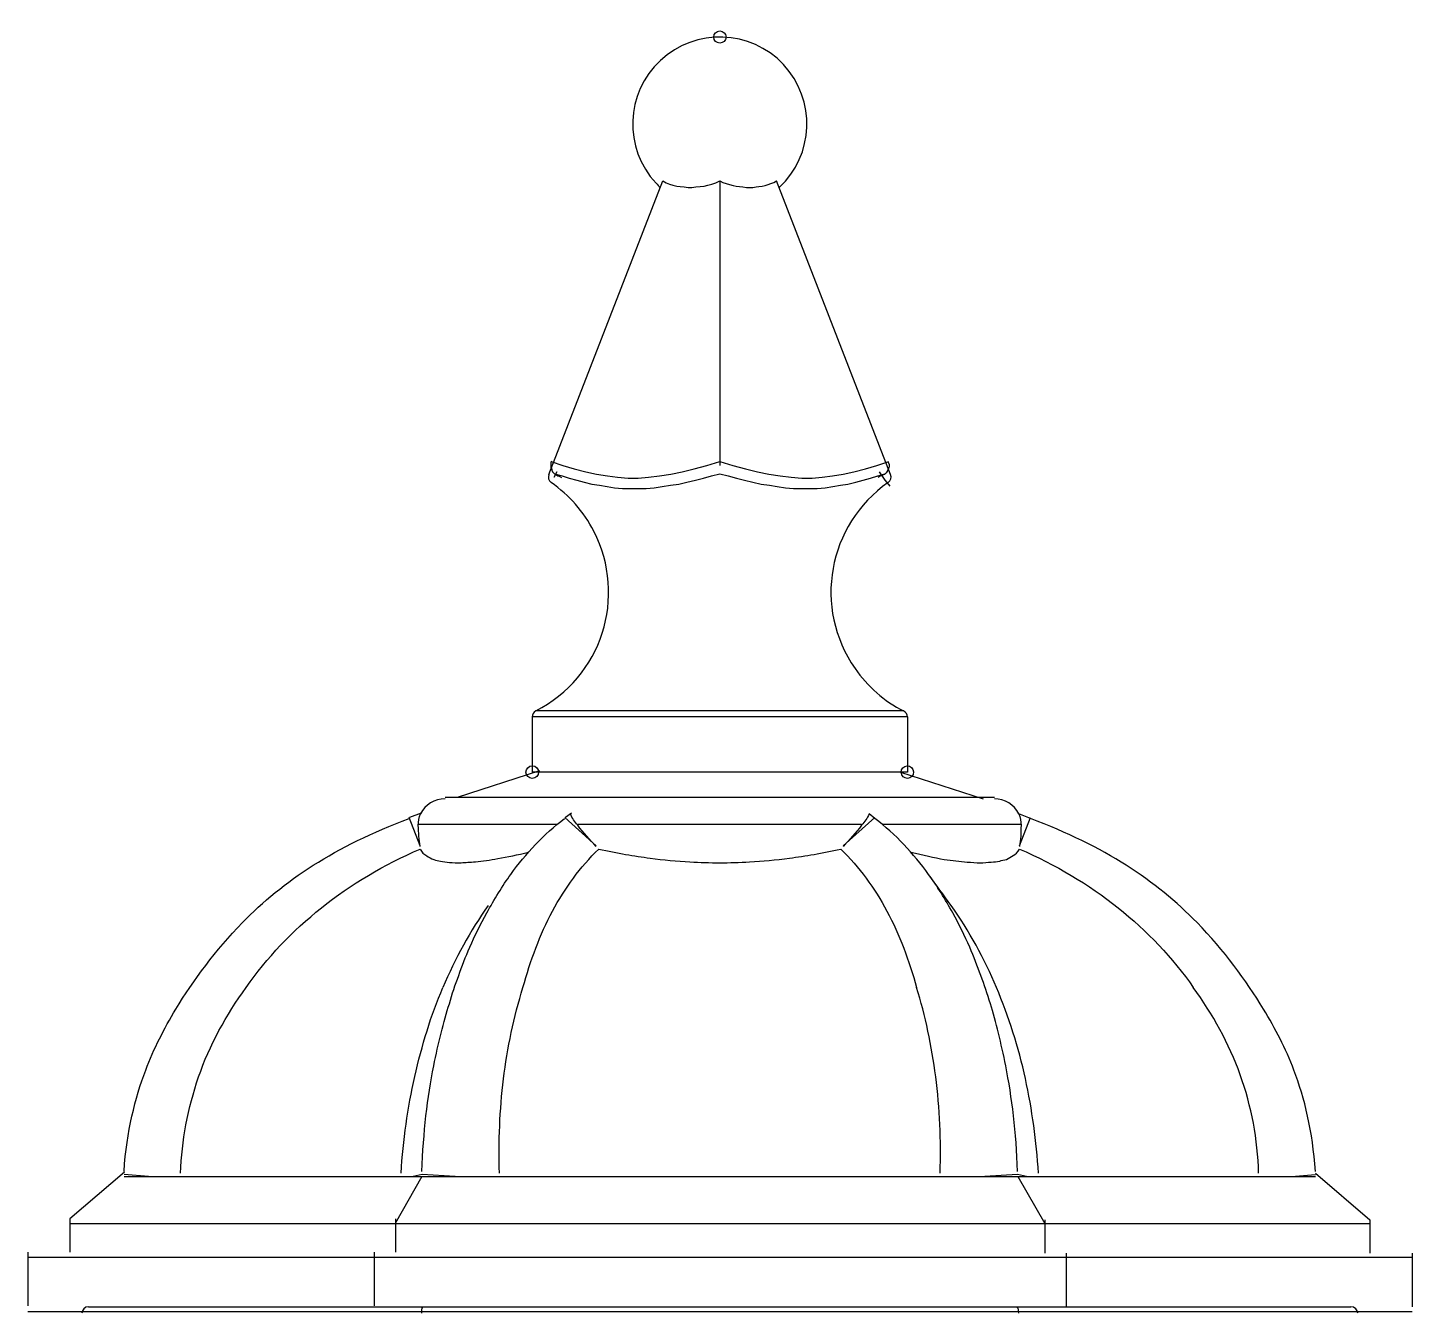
# Model space of a CAD drawing. Extents: x 0 to 163, y 0 to 482.
# Drawn here: x 16.41 to 36.59, y 463.69 to 482.41 of the extents above; entities that cross this region are included whole.
import ezdxf

# ---------------------------------------------------------------- set-up
doc = ezdxf.new("R2010")
doc.units = 0
doc.layers.add('LIVELLO_1', color=160, linetype='Continuous')

# ---------------------------------------------------------------- blocks, each defined once
blk = doc.blocks.new('AI9-BLK1')
at = {"layer": 'LIVELLO_1', "color": 7}
for p, q in [((-57.43, 234.599), (-55.767, 238.878)), ((-54.938, 238.878), (-54.938, 234.734)), ((-52.45, 234.599), (-54.113, 238.878)), ((-57.352, 234.562), (-57.309, 234.644)), ((-57.674, 231.071), (-57.674, 230.267)), ((-52.206, 231.071), (-57.674, 231.071)), ((-52.26, 231.158), (-57.62, 231.158)), ((-52.206, 231.071), (-52.206, 230.267)), ((-57.566, 230.288), (-58.764, 229.898)), ((-52.206, 230.267), (-57.674, 230.267)), ((-52.304, 230.267), (-57.577, 230.267)), ((-52.304, 230.267), (-51.103, 229.877)), ((-50.937, 229.898), (-58.938, 229.898)), ((-59.304, 229.195), (-59.463, 229.607)), ((-59.456, 229.609), (-59.287, 229.674)), ((-56.738, 229.195), (-57.197, 229.607)), ((-57.186, 229.609), (-57.101, 229.674)), ((-52.678, 229.607), (-53.139, 229.195)), ((-52.68, 229.591), (-52.764, 229.658)), ((-50.413, 229.591), (-50.583, 229.658)), ((-50.57, 229.195), (-50.413, 229.607)), ((-59.327, 229.509), (-57.312, 229.509)), ((-57.007, 229.509), (-52.872, 229.509)), ((-52.562, 229.509), (-50.547, 229.509)), ((-63.612, 224.442), (-64.406, 223.764)), ((-63.263, 224.38), (-63.615, 224.407)), ((-63.615, 224.38), (-46.259, 224.38)), ((-59.278, 224.38), (-59.67, 223.695)), ((-59.276, 224.407), (-59.404, 224.38)), ((-58.795, 224.38), (-59.276, 224.407)), ((-50.599, 224.407), (-51.078, 224.38)), ((-50.472, 224.38), (-50.599, 224.407)), ((-50.596, 224.38), (-50.202, 223.695)), ((-46.608, 224.38), (-46.261, 224.407)), ((-46.259, 224.428), (-45.469, 223.748)), ((-64.406, 223.764), (-64.406, 223.276)), ((-59.662, 223.764), (-59.662, 223.276)), ((-50.205, 223.748), (-50.205, 223.262)), ((-45.469, 223.748), (-45.469, 223.262)), ((-64.406, 223.695), (-45.469, 223.695)), ((-65.022, 223.276), (-65.022, 222.495)), ((-65.022, 223.202), (-44.849, 223.202)), ((-59.975, 223.276), (-59.975, 222.495)), ((-49.893, 223.262), (-49.893, 222.481)), ((-44.849, 223.262), (-44.849, 222.481)), ((-65.022, 222.412), (-44.849, 222.412)), ((-64.136, 222.481), (-45.744, 222.481))]:
    blk.add_line(p, q, dxfattribs=at)
for points in [[(-55.767, 238.878), (-55.72, 238.846), (-55.673, 238.83), (-55.621, 238.816), (-55.567, 238.8), (-55.516, 238.793), (-55.458, 238.788), (-55.4, 238.781), (-55.344, 238.781), (-55.286, 238.788), (-55.227, 238.793), (-55.168, 238.8), (-55.111, 238.816), (-55.055, 238.83), (-54.997, 238.846), (-54.938, 238.878), (-54.892, 238.853), (-54.845, 238.839), (-54.798, 238.825), (-54.746, 238.811), (-54.699, 238.8), (-54.652, 238.793), (-54.603, 238.788), (-54.551, 238.781), (-54.504, 238.781), (-54.457, 238.781), (-54.41, 238.788), (-54.368, 238.793), (-54.319, 238.8), (-54.276, 238.811), (-54.234, 238.825), (-54.193, 238.839), (-54.151, 238.853), (-54.113, 238.878)], [(-57.387, 234.789), (-57.401, 234.782), (-57.401, 234.761), (-57.401, 234.748), (-57.401, 234.729), (-57.401, 234.713), (-57.401, 234.697), (-57.387, 234.679), (-57.387, 234.665), (-57.376, 234.638), (-57.361, 234.624), (-57.338, 234.603), (-57.316, 234.596), (-57.296, 234.583), (-57.277, 234.576), (-57.244, 234.555)], [(-57.396, 234.789), (-57.224, 234.732), (-57.059, 234.681), (-56.89, 234.64), (-56.733, 234.605), (-56.577, 234.58), (-56.43, 234.56), (-56.273, 234.546), (-56.13, 234.546), (-55.975, 234.56), (-55.816, 234.58), (-55.653, 234.605), (-55.487, 234.64), (-55.311, 234.681), (-55.129, 234.732), (-54.936, 234.789)], [(-54.936, 234.789), (-54.751, 234.732), (-54.563, 234.681), (-54.39, 234.64), (-54.223, 234.605), (-54.059, 234.58), (-53.9, 234.56), (-53.744, 234.546), (-53.594, 234.546), (-53.446, 234.56), (-53.296, 234.58), (-53.141, 234.605), (-52.985, 234.64), (-52.817, 234.681), (-52.651, 234.732), (-52.477, 234.789)], [(-52.49, 234.789), (-52.49, 234.782), (-52.475, 234.761), (-52.47, 234.748), (-52.47, 234.729), (-52.47, 234.713), (-52.475, 234.697), (-52.49, 234.679), (-52.49, 234.665), (-52.503, 234.638), (-52.513, 234.624), (-52.541, 234.603), (-52.56, 234.596), (-52.579, 234.583), (-52.602, 234.576), (-52.631, 234.555)], [(-52.618, 234.638), (-52.532, 234.516), (-52.506, 234.484), (-52.461, 234.429)], [(-57.345, 234.61), (-57.237, 234.58), (-57.132, 234.546), (-57.023, 234.516), (-56.915, 234.491), (-56.803, 234.461), (-56.693, 234.447), (-56.582, 234.427), (-56.472, 234.408), (-56.355, 234.399), (-56.242, 234.395), (-56.125, 234.395), (-56.011, 234.399), (-55.893, 234.408), (-55.778, 234.427), (-55.659, 234.447), (-55.536, 234.461), (-55.417, 234.491), (-55.295, 234.516), (-55.176, 234.546), (-55.06, 234.58), (-54.936, 234.61)], [(-54.936, 234.61), (-54.818, 234.58), (-54.697, 234.546), (-54.577, 234.516), (-54.457, 234.491), (-54.338, 234.461), (-54.216, 234.447), (-54.101, 234.427), (-53.981, 234.408), (-53.864, 234.399), (-53.748, 234.395), (-53.632, 234.395), (-53.519, 234.399), (-53.404, 234.408), (-53.291, 234.427), (-53.182, 234.447), (-53.072, 234.461), (-52.958, 234.491), (-52.848, 234.516), (-52.743, 234.546), (-52.637, 234.58), (-52.532, 234.61)], [(-52.286, 230.267), (-54.938, 230.267), (-57.593, 230.267)]]:
    blk.add_lwpolyline(points, dxfattribs=at)
blk.add_circle((-57.671, 230.267), 0.0916, dxfattribs=at)
blk.add_circle((-57.671, 230.267), 0.0916, dxfattribs=at)
for centre, major_axis, ratio in [((-54.937, 240.971), (0.0904, 0), 0.986757), ((-52.206, 230.267), (0.0023, -0.0916), 0.97431)]:
    blk.add_ellipse(centre, major_axis=major_axis, ratio=ratio, dxfattribs=at)
for points, knots in [([(-54.073, 238.781), (-53.562, 239.253), (-53.531, 240.055), (-54.012, 240.571), (-54.488, 241.079), (-55.29, 241.107), (-55.804, 240.63), (-56.317, 240.154), (-56.346, 239.352), (-55.867, 238.843), (-55.848, 238.82), (-55.827, 238.8), (-55.804, 238.781)], [0, 0, 0, 0, 1, 1, 1, 2, 2, 2, 3, 3, 3, 4, 4, 4, 4]), ([(-57.62, 231.158), (-56.658, 231.648), (-56.282, 232.821), (-56.774, 233.774), (-56.92, 234.058), (-57.134, 234.301), (-57.394, 234.484)], [0, 0, 0, 0, 1, 1, 1, 2, 2, 2, 2]), ([(-52.485, 234.484), (-53.367, 233.868), (-53.587, 232.658), (-52.967, 231.777), (-52.787, 231.515), (-52.544, 231.3), (-52.26, 231.158)], [0, 0, 0, 0, 1, 1, 1, 2, 2, 2, 2]), ([(-63.619, 224.453), (-63.578, 225.039), (-63.458, 225.518), (-63.303, 225.926), (-63.184, 226.247), (-63.035, 226.526), (-62.864, 226.815), (-62.607, 227.234), (-62.285, 227.676), (-61.893, 228.075), (-61.3, 228.684), (-60.545, 229.188), (-59.465, 229.591)], [0, 0, 0, 0, 1, 1, 1, 2, 2, 2, 3, 3, 3, 4, 4, 4, 4]), ([(-51.568, 228.324), (-51.678, 228.476), (-51.785, 228.622), (-51.896, 228.778), (-52.119, 229.08), (-52.374, 229.362), (-52.68, 229.591)], [0, 0, 0, 0, 1, 1, 1, 2, 2, 2, 2]), ([(-46.261, 224.453), (-46.301, 225.039), (-46.418, 225.518), (-46.574, 225.926), (-46.695, 226.247), (-46.843, 226.526), (-47.015, 226.815), (-47.273, 227.234), (-47.591, 227.676), (-47.986, 228.075), (-48.579, 228.684), (-49.334, 229.188), (-50.413, 229.591)], [0, 0, 0, 0, 1, 1, 1, 2, 2, 2, 3, 3, 3, 4, 4, 4, 4]), ([(-61.839, 227.131), (-61.541, 227.562), (-61.164, 227.956), (-60.744, 228.29), (-60.312, 228.638), (-59.829, 228.92), (-59.306, 229.147)], [0, 0, 0, 0, 1, 1, 1, 2, 2, 2, 2]), ([(-59.306, 229.147), (-59.281, 229.099), (-59.25, 229.069), (-59.207, 229.048), (-59.18, 229.023), (-59.144, 229.009), (-59.106, 228.995), (-59.073, 228.984), (-59.041, 228.975), (-59.008, 228.97), (-58.966, 228.961), (-58.923, 228.957), (-58.879, 228.952), (-58.822, 228.947), (-58.766, 228.947), (-58.708, 228.947), (-58.643, 228.952), (-58.574, 228.957), (-58.499, 228.961), (-58.396, 228.97), (-58.285, 228.984), (-58.173, 229.009), (-58.03, 229.034), (-57.887, 229.064), (-57.725, 229.099)], [0, 0, 0, 0, 1, 1, 1, 2, 2, 2, 3, 3, 3, 4, 4, 4, 5, 5, 5, 6, 6, 6, 7, 7, 7, 8, 8, 8, 8]), ([(-57.806, 227.131), (-57.697, 227.523), (-57.56, 227.898), (-57.376, 228.244), (-57.195, 228.576), (-56.972, 228.888), (-56.702, 229.147)], [0, 0, 0, 0, 1, 1, 1, 2, 2, 2, 2]), ([(-56.702, 229.147), (-56.423, 229.083), (-56.188, 229.048), (-55.952, 229.014), (-55.757, 228.989), (-55.563, 228.97), (-55.373, 228.961), (-55.227, 228.952), (-55.084, 228.947), (-54.938, 228.947), (-54.795, 228.947), (-54.652, 228.952), (-54.504, 228.961), (-54.317, 228.97), (-54.12, 228.989), (-53.925, 229.014), (-53.688, 229.048), (-53.451, 229.083), (-53.177, 229.147)], [0, 0, 0, 0, 1, 1, 1, 2, 2, 2, 3, 3, 3, 4, 4, 4, 5, 5, 5, 6, 6, 6, 6]), ([(-53.177, 229.147), (-52.907, 228.888), (-52.684, 228.576), (-52.503, 228.244), (-52.318, 227.898), (-52.179, 227.523), (-52.072, 227.131)], [0, 0, 0, 0, 1, 1, 1, 2, 2, 2, 2]), ([(-52.154, 229.099), (-51.971, 229.06), (-51.819, 229.023), (-51.669, 228.995), (-51.554, 228.982), (-51.441, 228.966), (-51.335, 228.957), (-51.27, 228.952), (-51.208, 228.947), (-51.143, 228.947), (-51.094, 228.947), (-51.037, 228.952), (-50.984, 228.957), (-50.943, 228.957), (-50.901, 228.966), (-50.861, 228.97), (-50.829, 228.982), (-50.798, 228.989), (-50.762, 228.995), (-50.733, 229.014), (-50.697, 229.03), (-50.666, 229.053), (-50.63, 229.069), (-50.599, 229.099), (-50.57, 229.147)], [0, 0, 0, 0, 1, 1, 1, 2, 2, 2, 3, 3, 3, 4, 4, 4, 5, 5, 5, 6, 6, 6, 7, 7, 7, 8, 8, 8, 8]), ([(-50.57, 229.147), (-50.05, 228.92), (-49.567, 228.638), (-49.135, 228.29), (-48.715, 227.956), (-48.338, 227.562), (-48.04, 227.131)], [0, 0, 0, 0, 1, 1, 1, 2, 2, 2, 2]), ([(-59.278, 224.453), (-59.259, 225.028), (-59.198, 225.525), (-59.106, 225.992), (-59.041, 226.318), (-58.959, 226.631), (-58.879, 226.895), (-58.837, 227.037), (-58.795, 227.17), (-58.743, 227.305), (-58.694, 227.44), (-58.643, 227.578), (-58.579, 227.717), (-58.511, 227.882), (-58.426, 228.049), (-58.334, 228.217), (-58.227, 228.411), (-58.1, 228.613), (-57.985, 228.778)], [0, 0, 0, 0, 1, 1, 1, 2, 2, 2, 3, 3, 3, 4, 4, 4, 5, 5, 5, 6, 6, 6, 6]), ([(-50.601, 224.453), (-50.619, 225.028), (-50.681, 225.525), (-50.773, 225.992), (-50.838, 226.318), (-50.915, 226.631), (-50.997, 226.895), (-51.042, 227.037), (-51.084, 227.17), (-51.136, 227.305), (-51.185, 227.44), (-51.234, 227.578), (-51.297, 227.717), (-51.371, 227.882), (-51.452, 228.049), (-51.544, 228.217), (-51.652, 228.411), (-51.776, 228.613), (-51.896, 228.778)], [0, 0, 0, 0, 1, 1, 1, 2, 2, 2, 3, 3, 3, 4, 4, 4, 5, 5, 5, 6, 6, 6, 6]), ([(-62.794, 224.428), (-62.78, 224.898), (-62.688, 225.372), (-62.533, 225.828), (-62.372, 226.29), (-62.132, 226.73), (-61.839, 227.131)], [0, 0, 0, 0, 1, 1, 1, 2, 2, 2, 2]), ([(-59.583, 224.428), (-59.552, 224.909), (-59.487, 225.376), (-59.381, 225.834), (-59.283, 226.288), (-59.144, 226.726), (-58.972, 227.131)], [0, 0, 0, 0, 1, 1, 1, 2, 2, 2, 2]), ([(-58.15, 224.428), (-58.164, 224.891), (-58.144, 225.344), (-58.091, 225.8), (-58.032, 226.251), (-57.94, 226.703), (-57.806, 227.131)], [0, 0, 0, 0, 1, 1, 1, 2, 2, 2, 2]), ([(-51.729, 224.428), (-51.713, 224.909), (-51.734, 225.372), (-51.792, 225.832), (-51.852, 226.281), (-51.942, 226.721), (-52.072, 227.131)], [0, 0, 0, 0, 1, 1, 1, 2, 2, 2, 2]), ([(-50.296, 224.428), (-50.324, 224.891), (-50.388, 225.349), (-50.486, 225.805), (-50.587, 226.258), (-50.728, 226.707), (-50.908, 227.131)], [0, 0, 0, 0, 1, 1, 1, 2, 2, 2, 2]), ([(-47.089, 224.428), (-47.099, 224.92), (-47.192, 225.401), (-47.357, 225.86), (-47.521, 226.313), (-47.756, 226.742), (-48.04, 227.131)], [0, 0, 0, 0, 1, 1, 1, 2, 2, 2, 2])]:
    blk.add_open_spline(points, degree=3, knots=knots, dxfattribs=at)
for points in [[(-57.43, 234.599), (-57.446, 234.56), (-57.432, 234.514), (-57.394, 234.484)], [(-52.485, 234.484), (-52.445, 234.514), (-52.43, 234.56), (-52.45, 234.599)], [(-57.62, 231.158), (-57.65, 231.14), (-57.674, 231.103), (-57.674, 231.071)], [(-52.206, 231.071), (-52.206, 231.103), (-52.226, 231.14), (-52.26, 231.158)], [(-58.94, 229.877), (-59.095, 229.877), (-59.231, 229.795), (-59.297, 229.658)], [(-50.583, 229.658), (-50.648, 229.795), (-50.787, 229.877), (-50.937, 229.877)], [(-59.332, 229.493), (-59.334, 229.548), (-59.32, 229.607), (-59.297, 229.658)], [(-57.985, 228.778), (-57.765, 229.08), (-57.504, 229.362), (-57.199, 229.591)], [(-57.009, 229.493), (-57.052, 229.543), (-57.09, 229.596), (-57.115, 229.658)], [(-52.764, 229.658), (-52.79, 229.596), (-52.825, 229.543), (-52.872, 229.493)], [(-50.583, 229.658), (-50.556, 229.607), (-50.55, 229.548), (-50.55, 229.493)], [(-59.306, 229.183), (-59.32, 229.284), (-59.327, 229.385), (-59.332, 229.493)], [(-56.74, 229.183), (-56.832, 229.284), (-56.92, 229.385), (-57.009, 229.493)], [(-52.872, 229.493), (-52.956, 229.385), (-53.048, 229.284), (-53.141, 229.183)], [(-50.55, 229.493), (-50.55, 229.385), (-50.556, 229.284), (-50.57, 229.183)], [(-58.312, 228.324), (-58.576, 227.956), (-58.795, 227.548), (-58.972, 227.131)], [(-50.908, 227.131), (-51.084, 227.548), (-51.302, 227.956), (-51.568, 228.324)], [(-64.136, 222.481), (-64.19, 222.481), (-64.232, 222.439), (-64.232, 222.387)], [(-59.263, 222.481), (-59.297, 222.463), (-59.283, 222.412), (-59.287, 222.387)], [(-50.615, 222.481), (-50.583, 222.463), (-50.599, 222.412), (-50.587, 222.387)], [(-45.643, 222.387), (-45.643, 222.439), (-45.692, 222.481), (-45.744, 222.481)]]:
    blk.add_open_spline(points, degree=3, dxfattribs=at)

msp = doc.modelspace()

# ---------------------------------------------------------------- block references
at = {"layer": 'LIVELLO_1', "color": 7}
msp.add_blockref('AI9-BLK1', (81.435167, 241.301034), dxfattribs=at)

doc.saveas('drawing.dxf')
